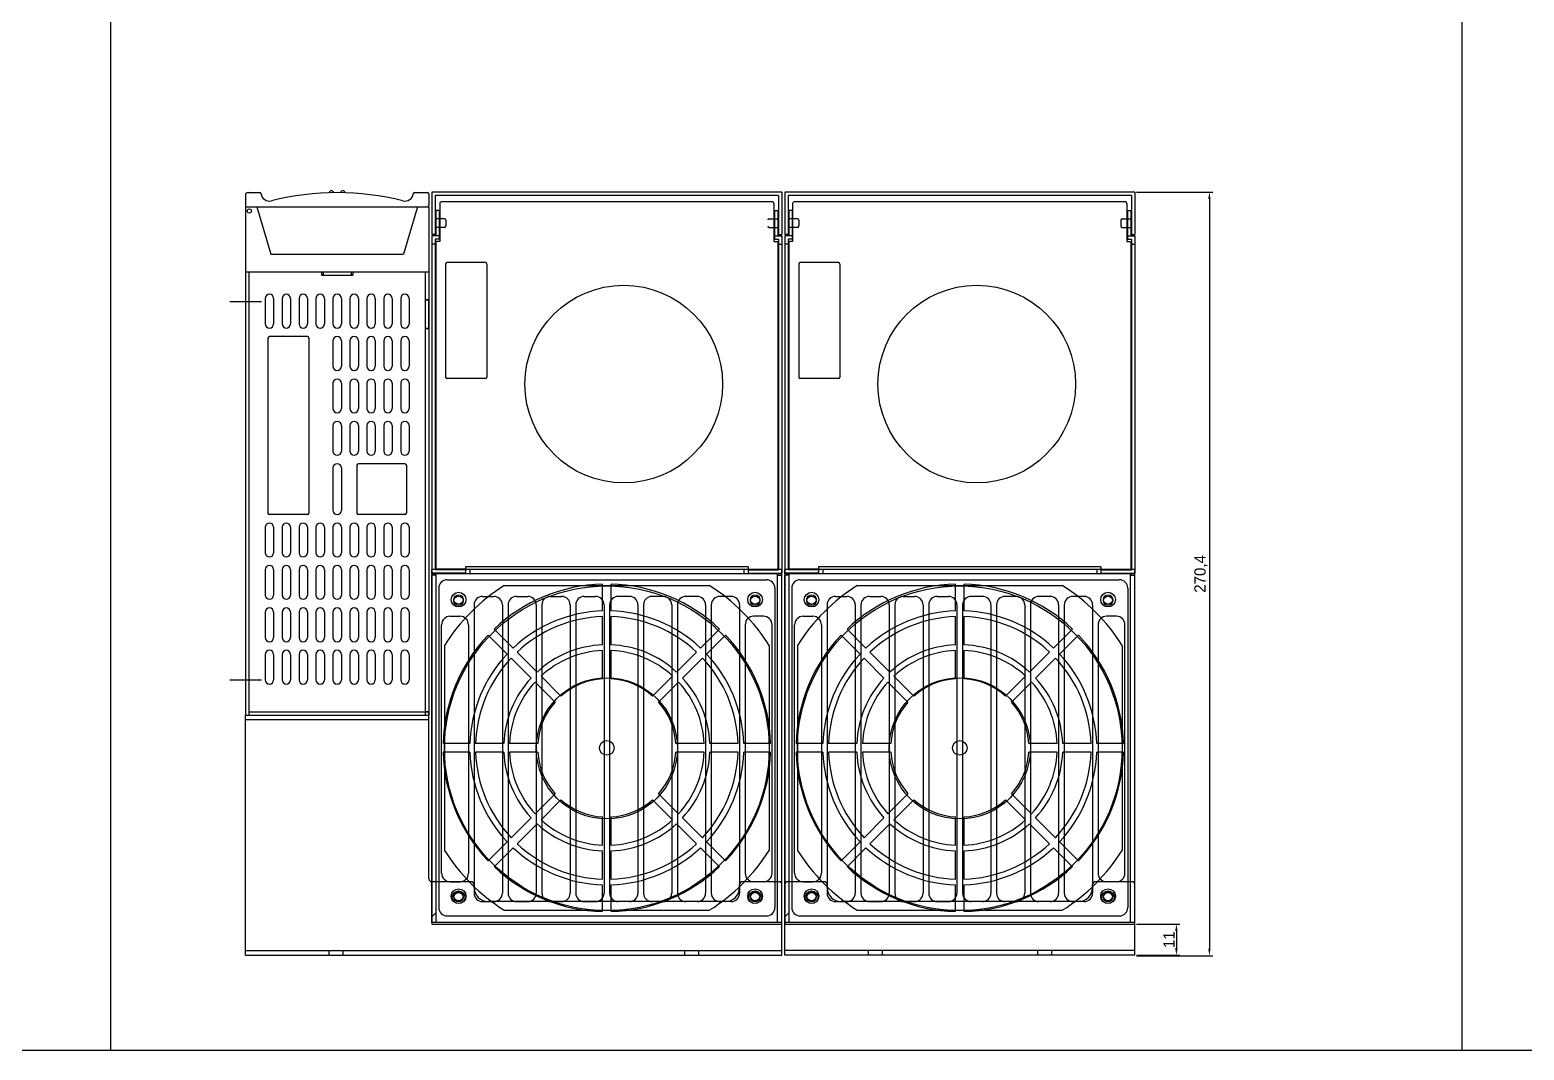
# Model space of a CAD drawing. Header units: millimetres. Extents: x 18670 to 20876, y -1616 to -172.
# Drawn here: x 19255 to 19784, y -1616 to -1254 of the extents above; entities that cross this region are included whole.
import ezdxf

# ---------------------------------------------------------------- set-up
doc = ezdxf.new("R2010")
doc.units = ezdxf.units.MM
for name, color, linetype in [('CASE', 7, 'Continuous'), ('CASE BRACKET', 7, 'Continuous'), ('CASE COVER', 7, 'Continuous'), ('FAN', 7, 'Continuous'), ('PCB BASE', 7, 'Continuous'), ('PCB COVER', 7, 'Continuous'), ('방열판', 7, 'Continuous')]:
    doc.layers.add(name, color=color, linetype=linetype)
doc.dimstyles.get("Standard").update_dxf_attribs({"dimtxt": 4, "dimasz": 2, "dimexe": 0.4, "dimexo": 0.9, "dimgap": 0.9, "dimtad": 1, "dimdsep": 46, "dimtxsty": 'Standard', "dimcen": 0.09, "dimclrd": 6, "dimclre": 6, "dimclrt": 4, "dimadec": 0, "dimazin": 2, "dimtfac": 1, "dimtofl": 0, "dimtmove": 0, "dimatfit": 3, "dimfxl": 1, "dimtolj": 1, "dimtzin": 0, "dimarcsym": 0})

# ---------------------------------------------------------------- blocks, each defined once
blk = doc.blocks.new('*D810')
at = {"color": 6, "lineweight": -2, "transparency": 16777216}
for p, q in [((19646.8, -1311.73), (19673.81, -1311.73)), ((19672.56, -1314.23), (19672.56, -1579.63)), ((19646.8, -1582.13), (19673.81, -1582.13))]:
    blk.add_line(p, q, dxfattribs=at)
at = {"color": 6, "transparency": 16777216}
for points in [[(19672.15, -1314.23), (19672.98, -1314.23), (19672.56, -1311.73)], [(19672.15, -1579.63), (19672.98, -1579.63), (19672.56, -1582.13)]]:
    blk.add_solid(points, dxfattribs=at)
at = {"layer": 'Defpoints', "color": 0, "transparency": 16777216}
for p in [(19646.17, -1311.73), (19646.17, -1582.13), (19672.56, -1582.13)]:
    blk.add_point(p, dxfattribs=at)
at = {"color": 1, "transparency": 16777216, "insert": (19669.6, -1446.93), "char_height": 4, "attachment_point": 5, "rotation": 90}
blk.add_mtext('270,4', dxfattribs=at)
blk = doc.blocks.new('*D811')
at = {"color": 6, "lineweight": -2, "transparency": 16777216}
for p, q in [((19646.8, -1570.93), (19662.13, -1570.93)), ((19660.88, -1573.43), (19660.88, -1579.43)), ((19646.8, -1581.93), (19662.13, -1581.93))]:
    blk.add_line(p, q, dxfattribs=at)
at = {"color": 6, "transparency": 16777216}
for points in [[(19660.46, -1573.43), (19661.3, -1573.43), (19660.88, -1570.93)], [(19660.46, -1579.43), (19661.3, -1579.43), (19660.88, -1581.93)]]:
    blk.add_solid(points, dxfattribs=at)
at = {"layer": 'Defpoints', "color": 0, "transparency": 16777216}
for p in [(19646.17, -1570.93), (19646.17, -1581.93), (19660.88, -1581.93)]:
    blk.add_point(p, dxfattribs=at)
at = {"color": 1, "transparency": 16777216, "insert": (19658.25, -1576.43), "char_height": 4, "attachment_point": 5, "rotation": 90}
blk.add_mtext('11', dxfattribs=at)

msp = doc.modelspace()

# ---------------------------------------------------------------- linework, layer by layer
for p, q in [((19283.406, -367.636), (19283.406, -1615.542)), ((19761.96, -367.636), (19761.96, -1615.542)), ((18669.776, -1615.542), (20876.286, -1615.542))]:
    msp.add_line(p, q)
at = {"layer": 'CASE'}
for p, q in [((19399.973, -1315.734), (19399.973, -1329.234)), ((19517.873, -1315.234), (19400.473, -1315.234)), ((19518.373, -1315.734), (19518.373, -1329.234)), ((19524.973, -1315.734), (19524.973, -1329.234)), ((19642.873, -1315.234), (19525.473, -1315.234)), ((19643.373, -1315.734), (19643.373, -1329.234)), ((19399.773, -1318.234), (19398.573, -1318.234)), ((19398.573, -1318.234), (19398.573, -1327.234)), ((19399.773, -1318.234), (19399.773, -1328.434)), ((19518.573, -1318.234), (19519.773, -1318.234)), ((19518.573, -1318.234), (19518.573, -1328.434)), ((19519.773, -1318.234), (19519.773, -1327.234)), ((19524.773, -1318.234), (19523.573, -1318.234)), ((19523.573, -1318.234), (19523.573, -1327.234)), ((19524.773, -1318.234), (19524.773, -1328.434)), ((19643.573, -1318.234), (19644.773, -1318.234)), ((19643.573, -1318.234), (19643.573, -1328.434)), ((19644.773, -1318.234), (19644.773, -1327.234)), ((19397.173, -1327.234), (19397.173, -1446.734)), ((19398.573, -1327.234), (19397.173, -1327.234)), ((19399.773, -1327.234), (19398.573, -1327.234)), ((19518.573, -1327.234), (19519.773, -1327.234)), ((19519.773, -1327.234), (19521.173, -1327.234)), ((19521.173, -1327.234), (19521.173, -1446.734)), ((19522.173, -1327.234), (19522.173, -1446.734)), ((19523.573, -1327.234), (19522.173, -1327.234)), ((19524.773, -1327.234), (19523.573, -1327.234)), ((19643.573, -1327.234), (19644.773, -1327.234)), ((19644.773, -1327.234), (19646.173, -1327.234)), ((19646.173, -1327.234), (19646.173, -1446.734)), ((19398.373, -1330.234), (19397.173, -1330.234)), ((19398.373, -1328.434), (19398.373, -1445.534)), ((19399.773, -1328.434), (19398.373, -1328.434)), ((19398.573, -1329.234), (19398.573, -1445.234)), ((19399.973, -1329.234), (19398.573, -1329.234)), ((19518.373, -1329.234), (19519.773, -1329.234)), ((19518.573, -1328.434), (19519.973, -1328.434)), ((19519.773, -1329.234), (19519.773, -1445.234)), ((19519.973, -1328.434), (19519.973, -1445.534)), ((19519.973, -1330.234), (19521.173, -1330.234)), ((19523.373, -1330.234), (19522.173, -1330.234)), ((19523.373, -1328.434), (19523.373, -1445.534)), ((19524.773, -1328.434), (19523.373, -1328.434)), ((19523.573, -1329.234), (19523.573, -1445.234)), ((19524.973, -1329.234), (19523.573, -1329.234)), ((19643.373, -1329.234), (19644.773, -1329.234)), ((19643.573, -1328.434), (19644.973, -1328.434)), ((19644.773, -1329.234), (19644.773, -1445.234)), ((19644.973, -1328.434), (19644.973, -1445.534)), ((19644.973, -1330.234), (19646.173, -1330.234)), ((19402.073, -1337.237), (19402.073, -1377.237)), ((19416.073, -1336.737), (19402.573, -1336.737)), ((19416.673, -1337.237), (19416.673, -1377.237)), ((19527.173, -1337.237), (19527.173, -1377.237)), ((19541.173, -1336.737), (19527.673, -1336.737)), ((19541.673, -1337.237), (19541.673, -1377.237)), ((19331.173, -1339.934), (19331.173, -1496.934)), ((19331.173, -1339.934), (19358.173, -1339.934)), ((19331.173, -1339.934), (19358.173, -1339.934)), ((19332.373, -1339.934), (19332.373, -1496.934)), ((19358.173, -1339.934), (19358.173, -1341.134)), ((19358.173, -1341.134), (19369.173, -1341.134)), ((19358.673, -1339.934), (19368.673, -1339.934)), ((19358.673, -1339.934), (19358.673, -1341.134)), ((19368.673, -1339.934), (19368.673, -1341.134)), ((19369.173, -1339.934), (19396.173, -1339.934)), ((19369.173, -1339.934), (19369.173, -1341.134)), ((19369.173, -1339.934), (19396.173, -1339.934)), ((19394.873, -1339.934), (19394.873, -1349.934)), ((19394.973, -1349.934), (19394.973, -1339.934)), ((19396.173, -1339.934), (19396.173, -1496.934)), ((19325.667, -1350.434), (19336.92, -1350.434)), ((19338.17, -1349.432), (19338.17, -1358.432)), ((19341.17, -1349.432), (19341.17, -1358.432)), ((19344.17, -1349.432), (19344.17, -1358.432)), ((19347.17, -1349.432), (19347.17, -1358.432)), ((19350.17, -1349.432), (19350.17, -1358.432)), ((19353.17, -1349.432), (19353.17, -1358.432)), ((19356.17, -1349.432), (19356.17, -1358.432)), ((19359.17, -1349.432), (19359.17, -1358.432)), ((19362.17, -1349.432), (19362.17, -1358.432)), ((19365.17, -1349.432), (19365.17, -1358.432)), ((19368.17, -1349.432), (19368.17, -1358.432)), ((19371.17, -1349.432), (19371.17, -1358.432)), ((19374.17, -1349.432), (19374.17, -1358.432)), ((19377.17, -1349.432), (19377.17, -1358.432)), ((19380.17, -1349.432), (19380.17, -1358.432)), ((19383.17, -1349.432), (19383.17, -1358.432)), ((19386.17, -1349.432), (19386.17, -1358.432)), ((19389.17, -1349.432), (19389.17, -1358.432)), ((19394.873, -1349.934), (19396.073, -1349.934)), ((19394.973, -1349.834), (19396.173, -1349.834)), ((19394.973, -1359.934), (19394.973, -1349.934)), ((19396.073, -1349.934), (19396.073, -1359.934)), ((19394.873, -1359.934), (19396.073, -1359.934)), ((19394.873, -1359.934), (19394.873, -1496.934)), ((19394.973, -1496.934), (19394.973, -1359.934)), ((19339.173, -1363.434), (19339.173, -1425.434)), ((19353.173, -1362.934), (19339.673, -1362.934)), ((19353.673, -1363.434), (19353.673, -1425.434)), ((19362.17, -1364.432), (19362.17, -1373.432)), ((19365.17, -1364.432), (19365.17, -1373.432)), ((19368.17, -1364.432), (19368.17, -1373.432)), ((19371.17, -1364.432), (19371.17, -1373.432)), ((19374.17, -1364.432), (19374.17, -1373.432)), ((19377.17, -1364.432), (19377.17, -1373.432)), ((19380.17, -1364.432), (19380.17, -1373.432)), ((19383.17, -1364.432), (19383.17, -1373.432)), ((19386.17, -1364.432), (19386.17, -1373.432)), ((19389.17, -1364.432), (19389.17, -1373.432)), ((19394.973, -1360.034), (19396.173, -1360.034)), ((19362.17, -1379.432), (19362.17, -1388.432)), ((19365.17, -1379.432), (19365.17, -1388.432)), ((19368.17, -1379.432), (19368.17, -1388.432)), ((19371.17, -1379.432), (19371.17, -1388.432)), ((19374.17, -1379.432), (19374.17, -1388.432)), ((19377.17, -1379.432), (19377.17, -1388.432)), ((19380.17, -1379.432), (19380.17, -1388.432)), ((19383.17, -1379.432), (19383.17, -1388.432)), ((19386.17, -1379.432), (19386.17, -1388.432)), ((19389.17, -1379.432), (19389.17, -1388.432)), ((19416.073, -1377.737), (19402.573, -1377.737)), ((19541.173, -1377.737), (19527.673, -1377.737)), ((19362.17, -1394.432), (19362.17, -1403.432)), ((19365.17, -1394.432), (19365.17, -1403.432)), ((19368.17, -1394.432), (19368.17, -1403.432)), ((19371.17, -1394.432), (19371.17, -1403.432)), ((19374.17, -1394.432), (19374.17, -1403.432)), ((19377.17, -1394.432), (19377.17, -1403.432)), ((19380.17, -1394.432), (19380.17, -1403.432)), ((19383.17, -1394.432), (19383.17, -1403.432)), ((19386.17, -1394.432), (19386.17, -1403.432)), ((19389.17, -1394.432), (19389.17, -1403.432)), ((19362.17, -1409.432), (19362.17, -1424.434)), ((19365.17, -1409.432), (19365.17, -1424.434)), ((19370.673, -1408.434), (19370.673, -1425.434)), ((19387.673, -1407.934), (19371.173, -1407.934)), ((19388.173, -1408.434), (19388.173, -1425.434)), ((19353.173, -1425.934), (19339.673, -1425.934)), ((19387.673, -1425.934), (19371.173, -1425.934)), ((19338.17, -1430.432), (19338.17, -1439.432)), ((19341.17, -1430.432), (19341.17, -1439.432)), ((19344.17, -1430.432), (19344.17, -1439.432)), ((19347.17, -1430.432), (19347.17, -1439.432)), ((19350.17, -1430.432), (19350.17, -1439.432)), ((19353.17, -1430.432), (19353.17, -1439.432)), ((19356.17, -1430.432), (19356.17, -1439.432)), ((19359.17, -1430.432), (19359.17, -1439.432)), ((19362.17, -1430.432), (19362.17, -1439.432)), ((19365.17, -1430.432), (19365.17, -1439.432)), ((19368.17, -1430.432), (19368.17, -1439.432)), ((19371.17, -1430.432), (19371.17, -1439.432)), ((19374.17, -1430.432), (19374.17, -1439.432)), ((19377.17, -1430.432), (19377.17, -1439.432)), ((19380.17, -1430.432), (19380.17, -1439.432)), ((19383.17, -1430.432), (19383.17, -1439.432)), ((19386.17, -1430.432), (19386.17, -1439.432)), ((19389.17, -1430.432), (19389.17, -1439.432)), ((19509.173, -1444.434), (19409.173, -1444.434)), ((19409.173, -1444.434), (19409.173, -1445.234)), ((19509.173, -1444.434), (19509.173, -1445.234)), ((19634.173, -1444.434), (19534.173, -1444.434)), ((19534.173, -1444.434), (19534.173, -1445.234)), ((19634.173, -1444.434), (19634.173, -1445.234)), ((19338.17, -1445.432), (19338.17, -1454.432)), ((19341.17, -1445.432), (19341.17, -1454.432)), ((19344.17, -1445.432), (19344.17, -1454.432)), ((19347.17, -1445.432), (19347.17, -1454.432)), ((19350.17, -1445.432), (19350.17, -1454.432)), ((19353.17, -1445.432), (19353.17, -1454.432)), ((19356.17, -1445.432), (19356.17, -1454.432)), ((19359.17, -1445.432), (19359.17, -1454.432)), ((19362.17, -1445.432), (19362.17, -1454.432)), ((19365.17, -1445.432), (19365.17, -1454.432)), ((19368.17, -1445.432), (19368.17, -1454.432)), ((19371.17, -1445.432), (19371.17, -1454.432)), ((19374.17, -1445.432), (19374.17, -1454.432)), ((19377.17, -1445.432), (19377.17, -1454.432)), ((19380.17, -1445.432), (19380.17, -1454.432)), ((19383.17, -1445.432), (19383.17, -1454.432)), ((19386.17, -1445.432), (19386.17, -1454.432)), ((19389.17, -1445.432), (19389.17, -1454.432)), ((19409.173, -1446.734), (19397.173, -1446.734)), ((19409.173, -1445.534), (19398.373, -1445.534)), ((19409.173, -1445.234), (19398.573, -1445.234)), ((19409.173, -1445.534), (19409.173, -1446.734)), ((19509.173, -1445.234), (19519.773, -1445.234)), ((19509.173, -1445.534), (19519.973, -1445.534)), ((19509.173, -1445.534), (19509.173, -1446.734)), ((19509.173, -1446.734), (19521.173, -1446.734)), ((19534.173, -1446.734), (19522.173, -1446.734)), ((19534.173, -1445.534), (19523.373, -1445.534)), ((19534.173, -1445.234), (19523.573, -1445.234)), ((19534.173, -1445.534), (19534.173, -1446.734)), ((19634.173, -1445.234), (19644.773, -1445.234)), ((19634.173, -1445.534), (19644.973, -1445.534)), ((19634.173, -1445.534), (19634.173, -1446.734)), ((19634.173, -1446.734), (19646.173, -1446.734)), ((19338.17, -1460.432), (19338.17, -1469.432)), ((19341.17, -1460.432), (19341.17, -1469.432)), ((19344.17, -1460.432), (19344.17, -1469.432)), ((19347.17, -1460.432), (19347.17, -1469.432)), ((19350.17, -1460.432), (19350.17, -1469.432)), ((19353.17, -1460.432), (19353.17, -1469.432)), ((19356.17, -1460.432), (19356.17, -1469.432)), ((19359.17, -1460.432), (19359.17, -1469.432)), ((19362.17, -1460.432), (19362.17, -1469.432)), ((19365.17, -1460.432), (19365.17, -1469.432)), ((19368.17, -1460.432), (19368.17, -1469.432)), ((19371.17, -1460.432), (19371.17, -1469.432)), ((19374.17, -1460.432), (19374.17, -1469.432)), ((19377.17, -1460.432), (19377.17, -1469.432)), ((19380.17, -1460.432), (19380.17, -1469.432)), ((19383.17, -1460.432), (19383.17, -1469.432)), ((19386.17, -1460.432), (19386.17, -1469.432)), ((19389.17, -1460.432), (19389.17, -1469.432)), ((19338.17, -1475.432), (19338.17, -1484.432)), ((19341.17, -1475.432), (19341.17, -1484.432)), ((19344.17, -1475.432), (19344.17, -1484.432)), ((19347.17, -1475.432), (19347.17, -1484.432)), ((19350.17, -1475.432), (19350.17, -1484.432)), ((19353.17, -1475.432), (19353.17, -1484.432)), ((19356.17, -1475.432), (19356.17, -1484.432)), ((19359.17, -1475.432), (19359.17, -1484.432)), ((19362.17, -1475.432), (19362.17, -1484.432)), ((19365.17, -1475.432), (19365.17, -1484.432)), ((19368.17, -1475.432), (19368.17, -1484.432)), ((19371.17, -1475.432), (19371.17, -1484.432)), ((19374.17, -1475.432), (19374.17, -1484.432)), ((19377.17, -1475.432), (19377.17, -1484.432)), ((19380.17, -1475.432), (19380.17, -1484.432)), ((19383.17, -1475.432), (19383.17, -1484.432)), ((19386.17, -1475.432), (19386.17, -1484.432)), ((19389.17, -1475.432), (19389.17, -1484.432)), ((19325.667, -1484.434), (19336.92, -1484.434)), ((19331.173, -1496.934), (19396.173, -1496.934)), ((19332.373, -1495.734), (19396.073, -1495.734)), ((19394.973, -1495.634), (19396.173, -1495.634)), ((19396.073, -1495.734), (19396.073, -1496.934))]:
    msp.add_line(p, q, dxfattribs=at)
at = {"layer": 'CASE', "color": 5}
for p, q in [((19397.173, -1446.934), (19397.173, -1445.334)), ((19521.173, -1445.334), (19397.173, -1445.334)), ((19521.173, -1446.934), (19397.173, -1446.934)), ((19397.173, -1570.334), (19397.173, -1447.334)), ((19398.773, -1447.334), (19397.173, -1447.334)), ((19398.773, -1570.334), (19398.773, -1446.934)), ((19410.673, -1445.334), (19410.673, -1446.934)), ((19507.673, -1445.334), (19507.673, -1446.934)), ((19519.573, -1570.334), (19519.573, -1446.934)), ((19519.573, -1447.334), (19521.173, -1447.334)), ((19521.173, -1446.934), (19521.173, -1445.334)), ((19521.173, -1570.334), (19521.173, -1447.334)), ((19522.173, -1446.934), (19522.173, -1445.334)), ((19646.173, -1445.334), (19522.173, -1445.334)), ((19646.173, -1446.934), (19522.173, -1446.934)), ((19522.173, -1570.334), (19522.173, -1447.334)), ((19523.773, -1447.334), (19522.173, -1447.334)), ((19523.773, -1570.334), (19523.773, -1446.934)), ((19535.673, -1445.334), (19535.673, -1446.934)), ((19632.673, -1445.334), (19632.673, -1446.934)), ((19644.573, -1570.334), (19644.573, -1446.934)), ((19644.573, -1447.334), (19646.173, -1447.334)), ((19646.173, -1446.934), (19646.173, -1445.334)), ((19646.173, -1570.334), (19646.173, -1447.334)), ((19457.673, -1460.058), (19457.673, -1450.554)), ((19460.673, -1460.058), (19460.673, -1450.554)), ((19582.673, -1460.058), (19582.673, -1450.554)), ((19585.673, -1460.058), (19585.673, -1450.554)), ((19457.673, -1472.065), (19457.673, -1462.059)), ((19460.673, -1472.065), (19460.673, -1462.059)), ((19582.673, -1472.065), (19582.673, -1462.059)), ((19585.673, -1472.065), (19585.673, -1462.059)), ((19423.834, -1475.317), (19417.114, -1468.597)), ((19425.955, -1473.196), (19419.235, -1466.475)), ((19499.111, -1466.475), (19492.391, -1473.196)), ((19501.232, -1468.597), (19494.512, -1475.317)), ((19548.834, -1475.317), (19542.114, -1468.597)), ((19550.955, -1473.196), (19544.235, -1466.475)), ((19624.111, -1466.475), (19617.391, -1473.196)), ((19626.232, -1468.597), (19619.512, -1475.317)), ((19434.446, -1481.686), (19427.37, -1474.61)), ((19457.673, -1484.08), (19457.673, -1474.067)), ((19460.673, -1484.08), (19460.673, -1474.067)), ((19490.976, -1474.61), (19483.9, -1481.686)), ((19559.446, -1481.686), (19552.37, -1474.61)), ((19582.673, -1484.08), (19582.673, -1474.067)), ((19585.673, -1484.08), (19585.673, -1474.067)), ((19615.976, -1474.61), (19608.9, -1481.686)), ((19432.325, -1483.808), (19425.249, -1476.732)), ((19493.097, -1476.732), (19486.021, -1483.808)), ((19557.325, -1483.808), (19550.249, -1476.732)), ((19618.097, -1476.732), (19611.021, -1483.808)), ((19440.821, -1492.304), (19433.74, -1485.223)), ((19442.942, -1490.182), (19435.862, -1483.102)), ((19482.484, -1483.102), (19475.404, -1490.182)), ((19484.606, -1485.223), (19477.525, -1492.304)), ((19565.821, -1492.304), (19558.74, -1485.223)), ((19567.942, -1490.182), (19560.862, -1483.102)), ((19607.484, -1483.102), (19600.404, -1490.182)), ((19609.606, -1485.223), (19602.525, -1492.304)), ((19410.696, -1507.034), (19401.192, -1507.034)), ((19422.704, -1507.034), (19412.697, -1507.034)), ((19434.719, -1507.034), (19424.706, -1507.034)), ((19493.64, -1507.034), (19483.627, -1507.034)), ((19505.649, -1507.034), (19495.642, -1507.034)), ((19517.154, -1507.034), (19507.65, -1507.034)), ((19535.696, -1507.034), (19526.192, -1507.034)), ((19547.704, -1507.034), (19537.697, -1507.034)), ((19559.719, -1507.034), (19549.706, -1507.034)), ((19618.64, -1507.034), (19608.627, -1507.034)), ((19630.649, -1507.034), (19620.642, -1507.034)), ((19642.154, -1507.034), (19632.65, -1507.034)), ((19410.696, -1510.034), (19401.192, -1510.034)), ((19422.704, -1510.034), (19412.697, -1510.034)), ((19434.719, -1510.034), (19424.706, -1510.034)), ((19493.64, -1510.034), (19483.627, -1510.034)), ((19505.649, -1510.034), (19495.642, -1510.034)), ((19517.154, -1510.034), (19507.65, -1510.034)), ((19535.696, -1510.034), (19526.192, -1510.034)), ((19547.704, -1510.034), (19537.697, -1510.034)), ((19559.719, -1510.034), (19549.706, -1510.034)), ((19618.64, -1510.034), (19608.627, -1510.034)), ((19630.649, -1510.034), (19620.642, -1510.034)), ((19642.154, -1510.034), (19632.65, -1510.034)), ((19440.821, -1524.765), (19433.74, -1531.846)), ((19442.942, -1526.887), (19435.862, -1533.967)), ((19475.404, -1526.887), (19482.484, -1533.967)), ((19484.606, -1531.846), (19477.525, -1524.765)), ((19565.821, -1524.765), (19558.74, -1531.846)), ((19567.942, -1526.887), (19560.862, -1533.967)), ((19600.404, -1526.887), (19607.484, -1533.967)), ((19609.606, -1531.846), (19602.525, -1524.765)), ((19432.325, -1533.261), (19425.249, -1540.337)), ((19457.673, -1543.002), (19457.673, -1532.989)), ((19460.673, -1543.002), (19460.673, -1532.989)), ((19493.097, -1540.337), (19486.021, -1533.261)), ((19557.325, -1533.261), (19550.249, -1540.337)), ((19582.673, -1543.002), (19582.673, -1532.989)), ((19585.673, -1543.002), (19585.673, -1532.989)), ((19618.097, -1540.337), (19611.021, -1533.261)), ((19434.446, -1535.383), (19427.37, -1542.459)), ((19483.9, -1535.383), (19490.976, -1542.459)), ((19559.446, -1535.383), (19552.37, -1542.459)), ((19608.9, -1535.383), (19615.976, -1542.459)), ((19423.834, -1541.752), (19417.114, -1548.472)), ((19425.955, -1543.873), (19419.235, -1550.594)), ((19457.673, -1555.01), (19457.673, -1545.004)), ((19460.673, -1555.01), (19460.673, -1545.004)), ((19492.391, -1543.873), (19499.111, -1550.594)), ((19501.232, -1548.472), (19494.512, -1541.752)), ((19548.834, -1541.752), (19542.114, -1548.472)), ((19550.955, -1543.873), (19544.235, -1550.594)), ((19582.673, -1555.01), (19582.673, -1545.004)), ((19585.673, -1555.01), (19585.673, -1545.004)), ((19617.391, -1543.873), (19624.111, -1550.594)), ((19626.232, -1548.472), (19619.512, -1541.752)), ((19457.673, -1566.515), (19457.673, -1557.011)), ((19460.673, -1566.515), (19460.673, -1557.011)), ((19582.673, -1566.515), (19582.673, -1557.011)), ((19585.673, -1566.515), (19585.673, -1557.011)), ((19398.773, -1566.813), (19397.173, -1568.413)), ((19521.173, -1570.334), (19397.173, -1570.334)), ((19523.773, -1566.813), (19522.173, -1568.413)), ((19646.173, -1570.334), (19522.173, -1570.334))]:
    msp.add_line(p, q, dxfattribs=at)
at = {"layer": 'CASE'}
for centre in [(19465.173, -1379.734), (19590.173, -1379.734)]:
    msp.add_circle(centre, 35, dxfattribs=at)
at = {"layer": 'CASE', "color": 5}
for centre in [(19406.673, -1456.034), (19511.673, -1456.034), (19531.673, -1456.034), (19636.673, -1456.034), (19459.173, -1508.534), (19584.173, -1508.534), (19406.673, -1561.034), (19511.673, -1561.034), (19531.673, -1561.034), (19636.673, -1561.034)]:
    msp.add_circle(centre, 2.6, dxfattribs=at)
at = {"layer": 'CASE'}
for centre, radius, start, end in [((19400.473, -1315.734), 0.5, 89.99994, 180), ((19517.873, -1315.734), 0.5, 0, 89.99994), ((19525.473, -1315.734), 0.5, 89.99994, 180), ((19642.873, -1315.734), 0.5, 0, 89.99994), ((19402.573, -1337.237), 0.5, 90, 180), ((19416.173, -1337.237), 0.5, 0, 90), ((19527.673, -1337.237), 0.5, 90, 180), ((19541.173, -1337.237), 0.5, 0, 90), ((19339.67, -1349.432), 1.5, 0, 180), ((19345.67, -1349.432), 1.5, 0, 180), ((19351.67, -1349.432), 1.5, 0, 180), ((19357.67, -1349.432), 1.5, 0, 180), ((19363.67, -1349.432), 1.5, 0, 180), ((19369.67, -1349.432), 1.5, 0, 180), ((19375.67, -1349.432), 1.5, 0, 180), ((19381.67, -1349.432), 1.5, 0, 180), ((19387.67, -1349.432), 1.5, 0, 180), ((19339.67, -1358.432), 1.5, 180, 0), ((19345.67, -1358.432), 1.5, 180, 0), ((19351.67, -1358.432), 1.5, 180, 0), ((19357.67, -1358.432), 1.5, 180, 0), ((19363.67, -1358.432), 1.5, 180, 0), ((19369.67, -1358.432), 1.5, 180, 0), ((19375.67, -1358.432), 1.5, 180, 0), ((19381.67, -1358.432), 1.5, 180, 0), ((19387.67, -1358.432), 1.5, 180, 0), ((19339.673, -1363.434), 0.5, 90, 180), ((19353.173, -1363.434), 0.5, 0, 90), ((19363.67, -1364.432), 1.5, 0, 180), ((19369.67, -1364.432), 1.5, 0, 180), ((19375.67, -1364.432), 1.5, 0, 180), ((19381.67, -1364.432), 1.5, 0, 180), ((19387.67, -1364.432), 1.5, 0, 180), ((19363.67, -1373.432), 1.5, 180, 0), ((19369.67, -1373.432), 1.5, 180, 0), ((19375.67, -1373.432), 1.5, 180, 0), ((19381.67, -1373.432), 1.5, 180, 0), ((19387.67, -1373.432), 1.5, 180, 0), ((19363.67, -1379.432), 1.5, 0, 180), ((19369.67, -1379.432), 1.5, 0, 180), ((19375.67, -1379.432), 1.5, 0, 180), ((19381.67, -1379.432), 1.5, 0, 180), ((19387.67, -1379.432), 1.5, 0, 180), ((19402.573, -1377.237), 0.5, 180, 270), ((19416.173, -1377.237), 0.5, 270, 0), ((19527.673, -1377.237), 0.5, 180, 270), ((19541.173, -1377.237), 0.5, 270, 0), ((19363.67, -1388.432), 1.5, 180, 0), ((19369.67, -1388.432), 1.5, 180, 0), ((19375.67, -1388.432), 1.5, 180, 0), ((19381.67, -1388.432), 1.5, 180, 0), ((19387.67, -1388.432), 1.5, 180, 0), ((19363.67, -1394.432), 1.5, 0, 180), ((19369.67, -1394.432), 1.5, 0, 180), ((19375.67, -1394.432), 1.5, 0, 180), ((19381.67, -1394.432), 1.5, 0, 180), ((19387.67, -1394.432), 1.5, 0, 180), ((19363.67, -1403.432), 1.5, 180, 0), ((19369.67, -1403.432), 1.5, 180, 0), ((19375.67, -1403.432), 1.5, 180, 0), ((19381.67, -1403.432), 1.5, 180, 0), ((19387.67, -1403.432), 1.5, 180, 0), ((19363.67, -1409.432), 1.5, 0, 180), ((19371.173, -1408.434), 0.5, 90, 180), ((19387.673, -1408.434), 0.5, 0, 90), ((19339.673, -1425.434), 0.5, 180, 270), ((19353.173, -1425.434), 0.5, 270, 0), ((19363.67, -1424.434), 1.5, 180, 0), ((19371.173, -1425.434), 0.5, 180, 270), ((19387.673, -1425.434), 0.5, 270, 0), ((19339.67, -1430.432), 1.5, 0, 180), ((19345.67, -1430.432), 1.5, 0, 180), ((19351.67, -1430.432), 1.5, 0, 180), ((19357.67, -1430.432), 1.5, 0, 180), ((19363.67, -1430.432), 1.5, 0, 180), ((19369.67, -1430.432), 1.5, 0, 180), ((19375.67, -1430.432), 1.5, 0, 180), ((19381.67, -1430.432), 1.5, 0, 180), ((19387.67, -1430.432), 1.5, 0, 180), ((19339.67, -1439.432), 1.5, 180, 0), ((19339.67, -1445.432), 1.5, 0, 180), ((19345.67, -1439.432), 1.5, 180, 0), ((19345.67, -1445.432), 1.5, 0, 180), ((19351.67, -1439.432), 1.5, 180, 0), ((19351.67, -1445.432), 1.5, 0, 180), ((19357.67, -1439.432), 1.5, 180, 0), ((19357.67, -1445.432), 1.5, 0, 180), ((19363.67, -1439.432), 1.5, 180, 0), ((19363.67, -1445.432), 1.5, 0, 180), ((19369.67, -1439.432), 1.5, 180, 0), ((19369.67, -1445.432), 1.5, 0, 180), ((19375.67, -1439.432), 1.5, 180, 0), ((19375.67, -1445.432), 1.5, 0, 180), ((19381.67, -1439.432), 1.5, 180, 0), ((19381.67, -1445.432), 1.5, 0, 180), ((19387.67, -1439.432), 1.5, 180, 0), ((19387.67, -1445.432), 1.5, 0, 180), ((19339.67, -1454.432), 1.5, 180, 0), ((19345.67, -1454.432), 1.5, 180, 0), ((19351.67, -1454.432), 1.5, 180, 0), ((19357.67, -1454.432), 1.5, 180, 0), ((19363.67, -1454.432), 1.5, 180, 0), ((19369.67, -1454.432), 1.5, 180, 0), ((19375.67, -1454.432), 1.5, 180, 0), ((19381.67, -1454.432), 1.5, 180, 0), ((19387.67, -1454.432), 1.5, 180, 0), ((19339.67, -1460.432), 1.5, 0, 180), ((19345.67, -1460.432), 1.5, 0, 180), ((19351.67, -1460.432), 1.5, 0, 180), ((19357.67, -1460.432), 1.5, 0, 180), ((19363.67, -1460.432), 1.5, 0, 180), ((19369.67, -1460.432), 1.5, 0, 180), ((19375.67, -1460.432), 1.5, 0, 180), ((19381.67, -1460.432), 1.5, 0, 180), ((19387.67, -1460.432), 1.5, 0, 180), ((19339.67, -1469.432), 1.5, 180, 0), ((19345.67, -1469.432), 1.5, 180, 0), ((19351.67, -1469.432), 1.5, 180, 0), ((19357.67, -1469.432), 1.5, 180, 0), ((19363.67, -1469.432), 1.5, 180, 0), ((19369.67, -1469.432), 1.5, 180, 0), ((19375.67, -1469.432), 1.5, 180, 0), ((19381.67, -1469.432), 1.5, 180, 0), ((19387.67, -1469.432), 1.5, 180, 0), ((19339.67, -1475.432), 1.5, 0, 180), ((19345.67, -1475.432), 1.5, 0, 180), ((19351.67, -1475.432), 1.5, 0, 180), ((19357.67, -1475.432), 1.5, 0, 180), ((19363.67, -1475.432), 1.5, 0, 180), ((19369.67, -1475.432), 1.5, 0, 180), ((19375.67, -1475.432), 1.5, 0, 180), ((19381.67, -1475.432), 1.5, 0, 180), ((19387.67, -1475.432), 1.5, 0, 180), ((19339.67, -1484.432), 1.5, 180, 0), ((19345.67, -1484.432), 1.5, 180, 0), ((19351.67, -1484.432), 1.5, 180, 0), ((19357.67, -1484.432), 1.5, 180, 0), ((19363.67, -1484.432), 1.5, 180, 0), ((19369.67, -1484.432), 1.5, 180, 0), ((19375.67, -1484.432), 1.5, 180, 0), ((19381.67, -1484.432), 1.5, 180, 0), ((19387.67, -1484.432), 1.5, 180, 0)]:
    msp.add_arc(centre, radius, start, end, dxfattribs=at)
at = {"layer": 'CASE', "color": 5}
for centre, radius, start, end in [((19459.173, -1508.534), 58, 91.48195, 133.51805), ((19459.173, -1508.534), 58, 46.48195, 88.51805), ((19584.173, -1508.534), 58, 91.48195, 133.51805), ((19584.173, -1508.534), 58, 46.48195, 88.51805), ((19459.173, -1508.534), 48.5, 91.77232, 133.22768), ((19459.173, -1508.534), 48.5, 46.77232, 88.22768), ((19584.173, -1508.534), 48.5, 91.77232, 133.22768), ((19584.173, -1508.534), 48.5, 46.77232, 88.22768), ((19459.173, -1508.534), 46.5, 91.84857, 133.15143), ((19459.173, -1508.534), 46.5, 46.84857, 88.15143), ((19584.173, -1508.534), 46.5, 91.84857, 133.15143), ((19584.173, -1508.534), 46.5, 46.84857, 88.15143), ((19459.173, -1508.534), 58, 136.48195, 178.51805), ((19459.173, -1508.534), 58, 1.48195, 43.51805), ((19584.173, -1508.534), 58, 136.48195, 178.51805), ((19584.173, -1508.534), 58, 1.48195, 43.51805), ((19459.173, -1508.534), 48.5, 136.77232, 178.22768), ((19459.173, -1508.534), 36.5, 92.35528, 132.64472), ((19459.173, -1508.534), 34.5, 92.49191, 132.50809), ((19459.173, -1508.534), 36.5, 47.35528, 87.64472), ((19459.173, -1508.534), 34.5, 47.49191, 87.50809), ((19459.173, -1508.534), 48.5, 1.77232, 43.22768), ((19584.173, -1508.534), 48.5, 136.77232, 178.22768), ((19584.173, -1508.534), 36.5, 92.35528, 132.64472), ((19584.173, -1508.534), 34.5, 92.49191, 132.50809), ((19584.173, -1508.534), 36.5, 47.35528, 87.64472), ((19584.173, -1508.534), 34.5, 47.49191, 87.50809), ((19584.173, -1508.534), 48.5, 1.77232, 43.22768), ((19459.173, -1508.534), 46.5, 136.84857, 178.15143), ((19459.173, -1508.534), 46.5, 1.84857, 43.15143), ((19584.173, -1508.534), 46.5, 136.84857, 178.15143), ((19584.173, -1508.534), 46.5, 1.84857, 43.15143), ((19459.173, -1508.534), 36.5, 137.35528, 177.64472), ((19459.173, -1508.534), 34.5, 137.49191, 177.50809), ((19459.173, -1508.534), 24.5, 93.5101, 131.4899), ((19459.173, -1508.534), 24.5, 48.5101, 86.4899), ((19459.173, -1508.534), 34.5, 2.49191, 42.50809), ((19459.173, -1508.534), 36.5, 2.35528, 42.64472), ((19584.173, -1508.534), 36.5, 137.35528, 177.64472), ((19584.173, -1508.534), 34.5, 137.49191, 177.50809), ((19584.173, -1508.534), 24.5, 93.5101, 131.4899), ((19584.173, -1508.534), 24.5, 48.5101, 86.4899), ((19584.173, -1508.534), 34.5, 2.49191, 42.50809), ((19584.173, -1508.534), 36.5, 2.35528, 42.64472), ((19459.173, -1508.534), 24.5, 138.5101, 176.4899), ((19459.173, -1508.534), 24.5, 3.5101, 41.4899), ((19584.173, -1508.534), 24.5, 138.5101, 176.4899), ((19584.173, -1508.534), 24.5, 3.5101, 41.4899), ((19459.173, -1508.534), 58, 181.48195, 223.51805), ((19459.173, -1508.534), 48.5, 181.77232, 223.22768), ((19459.173, -1508.534), 46.5, 181.84857, 223.15143), ((19459.173, -1508.534), 36.5, 182.35528, 222.64472), ((19459.173, -1508.534), 34.5, 182.49191, 222.50809), ((19459.173, -1508.534), 24.5, 183.5101, 221.4899), ((19459.173, -1508.534), 24.5, 318.5101, 356.4899), ((19459.173, -1508.534), 34.5, 317.49191, 357.50809), ((19459.173, -1508.534), 36.5, 317.35528, 357.64472), ((19459.173, -1508.534), 46.5, 316.84857, 358.15143), ((19459.173, -1508.534), 48.5, 316.77232, 358.22768), ((19459.173, -1508.534), 58, 316.48195, 358.51805), ((19584.173, -1508.534), 58, 181.48195, 223.51805), ((19584.173, -1508.534), 48.5, 181.77232, 223.22768), ((19584.173, -1508.534), 46.5, 181.84857, 223.15143), ((19584.173, -1508.534), 36.5, 182.35528, 222.64472), ((19584.173, -1508.534), 34.5, 182.49191, 222.50809), ((19584.173, -1508.534), 24.5, 183.5101, 221.4899), ((19584.173, -1508.534), 24.5, 318.5101, 356.4899), ((19584.173, -1508.534), 34.5, 317.49191, 357.50809), ((19584.173, -1508.534), 36.5, 317.35528, 357.64472), ((19584.173, -1508.534), 46.5, 316.84857, 358.15143), ((19584.173, -1508.534), 48.5, 316.77232, 358.22768), ((19584.173, -1508.534), 58, 316.48195, 358.51805), ((19459.173, -1508.534), 24.5, 228.5101, 266.4899), ((19459.173, -1508.534), 24.5, 273.5101, 311.4899), ((19584.173, -1508.534), 24.5, 228.5101, 266.4899), ((19584.173, -1508.534), 24.5, 273.5101, 311.4899), ((19459.173, -1508.534), 34.5, 227.49191, 267.50809), ((19459.173, -1508.534), 34.5, 272.49191, 312.50809), ((19584.173, -1508.534), 34.5, 227.49191, 267.50809), ((19584.173, -1508.534), 34.5, 272.49191, 312.50809), ((19459.173, -1508.534), 36.5, 227.35528, 267.64472), ((19459.173, -1508.534), 36.5, 272.35528, 312.64472), ((19584.173, -1508.534), 36.5, 227.35528, 267.64472), ((19584.173, -1508.534), 36.5, 272.35528, 312.64472), ((19459.173, -1508.534), 48.5, 226.77232, 268.22768), ((19459.173, -1508.534), 46.5, 226.84857, 268.15143), ((19459.173, -1508.534), 46.5, 271.84857, 313.15143), ((19459.173, -1508.534), 48.5, 271.77232, 313.22768), ((19584.173, -1508.534), 48.5, 226.77232, 268.22768), ((19584.173, -1508.534), 46.5, 226.84857, 268.15143), ((19584.173, -1508.534), 46.5, 271.84857, 313.15143), ((19584.173, -1508.534), 48.5, 271.77232, 313.22768), ((19459.173, -1508.534), 58, 226.48195, 268.51805), ((19459.173, -1508.534), 58, 271.48195, 313.51805), ((19584.173, -1508.534), 58, 226.48195, 268.51805), ((19584.173, -1508.534), 58, 271.48195, 313.51805)]:
    msp.add_arc(centre, radius, start, end, dxfattribs=at)
at = {"layer": 'CASE BRACKET', "color": 2}
for p, q in [((19331.173, -1496.934), (19396.173, -1496.934)), ((19331.173, -1581.934), (19331.173, -1496.934)), ((19396.173, -1554.933), (19396.173, -1496.934)), ((19331.173, -1498.534), (19396.173, -1498.534)), ((19411.173, -1555.933), (19397.173, -1555.933)), ((19412.173, -1557.933), (19412.173, -1556.933)), ((19506.173, -1557.933), (19506.173, -1556.933)), ((19520.173, -1555.933), (19507.173, -1555.933)), ((19521.173, -1581.934), (19521.173, -1556.933)), ((19522.173, -1581.934), (19522.173, -1556.933)), ((19536.173, -1555.933), (19523.173, -1555.933)), ((19537.173, -1557.933), (19537.173, -1556.933)), ((19631.173, -1557.933), (19631.173, -1556.933)), ((19645.173, -1555.933), (19632.173, -1555.933)), ((19646.173, -1581.934), (19646.173, -1556.933)), ((19501.173, -1562.933), (19417.173, -1562.933)), ((19626.173, -1562.933), (19542.173, -1562.933)), ((19331.173, -1580.334), (19521.173, -1580.334)), ((19331.173, -1581.934), (19521.173, -1581.934)), ((19360.673, -1580.334), (19360.673, -1581.934)), ((19365.673, -1580.334), (19365.673, -1581.934)), ((19486.673, -1580.334), (19486.673, -1581.934)), ((19491.673, -1580.334), (19491.673, -1581.934)), ((19646.173, -1580.334), (19522.173, -1580.334)), ((19646.173, -1581.934), (19522.173, -1581.934)), ((19551.673, -1580.334), (19551.673, -1581.934)), ((19556.673, -1580.334), (19556.673, -1581.934)), ((19611.673, -1580.334), (19611.673, -1581.934)), ((19616.673, -1580.334), (19616.673, -1581.934))]:
    msp.add_line(p, q, dxfattribs=at)
for centre in [(19406.673, -1561.434), (19511.673, -1561.434), (19531.673, -1561.434), (19636.673, -1561.434)]:
    msp.add_circle(centre, 2.25, dxfattribs=at)
for centre, radius, start, end in [((19397.173, -1554.933), 1, 180, 270), ((19411.173, -1556.933), 1, 0, 90), ((19417.173, -1557.933), 5, 180, 270), ((19501.173, -1557.933), 5, 270, 0), ((19507.173, -1556.933), 1, 90, 180), ((19520.173, -1556.933), 1, 0, 90), ((19523.173, -1556.933), 1, 90, 180), ((19536.173, -1556.933), 1, 0, 90), ((19542.173, -1557.933), 5, 180, 270), ((19626.173, -1557.933), 5, 270, 0), ((19632.173, -1556.933), 1, 90, 180), ((19645.173, -1556.933), 1, 0, 90)]:
    msp.add_arc(centre, radius, start, end, dxfattribs=at)
at = {"layer": 'CASE COVER'}
for p, q in [((19521.173, -1311.734), (19397.173, -1311.734)), ((19397.173, -1311.734), (19397.173, -1326.734)), ((19521.173, -1311.734), (19521.173, -1326.734)), ((19646.173, -1311.734), (19522.173, -1311.734)), ((19522.173, -1311.734), (19522.173, -1326.734)), ((19646.173, -1311.734), (19646.173, -1326.734)), ((19519.973, -1312.934), (19398.373, -1312.934)), ((19398.373, -1312.934), (19398.373, -1326.734)), ((19519.973, -1312.934), (19519.973, -1326.734)), ((19644.973, -1312.934), (19523.373, -1312.934)), ((19523.373, -1312.934), (19523.373, -1326.734)), ((19644.973, -1312.934), (19644.973, -1326.734)), ((19401.673, -1321.234), (19398.373, -1321.234)), ((19402.173, -1321.734), (19402.173, -1323.734)), ((19516.673, -1321.234), (19519.973, -1321.234)), ((19526.673, -1321.234), (19523.373, -1321.234)), ((19527.173, -1321.734), (19527.173, -1323.734)), ((19641.173, -1321.734), (19641.173, -1323.734)), ((19641.673, -1321.234), (19644.973, -1321.234)), ((19398.373, -1326.734), (19397.173, -1326.734)), ((19401.673, -1324.234), (19398.373, -1324.234)), ((19516.673, -1324.234), (19519.973, -1324.234)), ((19519.973, -1326.734), (19521.173, -1326.734)), ((19523.373, -1326.734), (19522.173, -1326.734)), ((19526.673, -1324.234), (19523.373, -1324.234)), ((19641.673, -1324.234), (19644.973, -1324.234)), ((19644.973, -1326.734), (19646.173, -1326.734))]:
    msp.add_line(p, q, dxfattribs=at)
for centre, start, end in [((19401.673, -1321.734), 0, 90), ((19516.673, -1321.734), 90, 180), ((19526.673, -1321.734), 0, 90), ((19641.673, -1321.734), 90, 180), ((19401.673, -1323.734), 270, 360), ((19516.673, -1323.734), 180, 270), ((19526.673, -1323.734), 270, 360), ((19641.673, -1323.734), 180, 270)]:
    msp.add_arc(centre, 0.5, start, end, dxfattribs=at)
at = {"layer": 'FAN', "color": 5}
for p, q in [((19402.673, -1449.034), (19515.673, -1449.034)), ((19527.673, -1449.034), (19640.673, -1449.034)), ((19399.673, -1452.034), (19399.673, -1565.034)), ((19422.872, -1451.034), (19495.474, -1451.034)), ((19518.673, -1452.034), (19518.673, -1565.034)), ((19524.673, -1452.034), (19524.673, -1565.034)), ((19547.872, -1451.034), (19620.474, -1451.034)), ((19643.673, -1452.034), (19643.673, -1565.034)), ((19401.673, -1472.233), (19401.673, -1544.834)), ((19516.673, -1472.233), (19516.673, -1544.834)), ((19526.673, -1472.233), (19526.673, -1544.834)), ((19641.673, -1472.233), (19641.673, -1544.834)), ((19422.872, -1566.034), (19495.474, -1566.034)), ((19547.872, -1566.034), (19620.474, -1566.034)), ((19402.673, -1568.034), (19515.673, -1568.034)), ((19527.673, -1568.034), (19640.673, -1568.034))]:
    msp.add_line(p, q, dxfattribs=at)
at = {"layer": 'FAN', "color": 5, "ltscale": 10}
for centre, radius in [((19459.173, -1508.684), 57.5), ((19584.173, -1508.684), 57.5), ((19459.173, -1508.684), 25), ((19584.173, -1508.684), 25)]:
    msp.add_circle(centre, radius, dxfattribs=at)
at = {"layer": 'FAN', "color": 5}
for centre in [(19406.673, -1456.034), (19511.673, -1456.034), (19531.673, -1456.034), (19636.673, -1456.034), (19406.673, -1561.034), (19511.673, -1561.034), (19531.673, -1561.034), (19636.673, -1561.034)]:
    msp.add_circle(centre, 1.65, dxfattribs=at)
for centre, radius, start, end in [((19402.673, -1452.034), 3, 90, 180), ((19515.673, -1452.034), 3, 0, 90), ((19527.673, -1452.034), 3, 90, 180), ((19640.673, -1452.034), 3, 0, 90), ((19459.173, -1508.534), 68, 122.26498, 147.73502), ((19459.173, -1508.534), 68, 32.26498, 57.73502), ((19584.173, -1508.534), 68, 122.26498, 147.73502), ((19584.173, -1508.534), 68, 32.26498, 57.73502), ((19459.173, -1508.534), 68, 212.26498, 237.73502), ((19459.173, -1508.534), 68, 302.26498, 327.73502), ((19584.173, -1508.534), 68, 212.26498, 237.73502), ((19584.173, -1508.534), 68, 302.26498, 327.73502), ((19402.673, -1565.034), 3, 180, 270), ((19515.673, -1565.034), 3, 270, 0), ((19527.673, -1565.034), 3, 180, 270), ((19640.673, -1565.034), 3, 270, 0)]:
    msp.add_arc(centre, radius, start, end, dxfattribs=at)
at = {"layer": 'PCB BASE'}
for p, q in [((19331.173, -1316.934), (19331.173, -1339.934)), ((19331.173, -1316.934), (19396.173, -1316.934)), ((19335.173, -1316.934), (19340.213, -1333.734)), ((19392.173, -1316.934), (19387.133, -1333.734)), ((19396.173, -1316.934), (19396.173, -1339.934)), ((19340.213, -1333.734), (19387.133, -1333.734)), ((19331.173, -1339.934), (19396.173, -1339.934))]:
    msp.add_line(p, q, dxfattribs=at)
msp.add_circle((19332.573, -1318.434), 0.75, dxfattribs=at)
at = {"layer": 'PCB COVER'}
for p, q in [((19332.173, -1311.934), (19336.209, -1311.934)), ((19391.137, -1311.934), (19395.673, -1311.934)), ((19331.173, -1312.934), (19331.173, -1318.675)), ((19333.973, -1316.934), (19395.673, -1316.934)), ((19396.173, -1312.434), (19396.173, -1316.434))]:
    msp.add_line(p, q, dxfattribs=at)
msp.add_circle((19332.573, -1318.434), 0.75, dxfattribs=at)
for centre, radius, start, end in [((19332.173, -1312.934), 1, 90, 180), ((19336.209, -1312.434), 0.5, 8.21321, 90), ((19363.673, -1406.949), 95, 75.8242, 104.1758), ((19361.674, -1312.017), 0.75, 4.51946, 177.89266), ((19365.672, -1312.017), 0.75, 2.10734, 175.48054), ((19391.137, -1312.434), 0.5, 90, 171.78679), ((19395.673, -1312.434), 0.5, 0, 90), ((19339.673, -1311.934), 3, 188.21321, 284.1758), ((19387.673, -1311.934), 3, 255.8242, 351.78679), ((19395.673, -1316.434), 0.5, 270, 0)]:
    msp.add_arc(centre, radius, start, end, dxfattribs=at)
at = {"layer": '방열판', "ltscale": 10}
for p, q in [((19397.173, -1446.934), (19397.173, -1570.934)), ((19521.173, -1446.934), (19397.173, -1446.934)), ((19521.173, -1570.934), (19521.173, -1446.934)), ((19522.173, -1446.934), (19522.173, -1570.934)), ((19646.173, -1446.934), (19522.173, -1446.934)), ((19646.173, -1570.934), (19646.173, -1446.934)), ((19415.173, -1454.934), (19419.173, -1454.934)), ((19427.173, -1454.934), (19431.173, -1454.934)), ((19439.173, -1454.934), (19443.173, -1454.934)), ((19451.173, -1454.934), (19455.173, -1454.934)), ((19467.173, -1454.934), (19463.173, -1454.934)), ((19479.173, -1454.934), (19475.173, -1454.934)), ((19491.173, -1454.934), (19487.173, -1454.934)), ((19503.173, -1454.934), (19499.173, -1454.934)), ((19540.173, -1454.934), (19544.173, -1454.934)), ((19552.173, -1454.934), (19556.173, -1454.934)), ((19564.173, -1454.934), (19568.173, -1454.934)), ((19576.173, -1454.934), (19580.173, -1454.934)), ((19592.173, -1454.934), (19588.173, -1454.934)), ((19604.173, -1454.934), (19600.173, -1454.934)), ((19616.173, -1454.934), (19612.173, -1454.934)), ((19628.173, -1454.934), (19624.173, -1454.934)), ((19412.173, -1457.934), (19412.173, -1559.934)), ((19422.173, -1457.934), (19422.173, -1559.934)), ((19424.173, -1457.934), (19424.173, -1559.934)), ((19434.173, -1457.934), (19434.173, -1559.934)), ((19436.173, -1457.934), (19436.173, -1559.934)), ((19446.173, -1457.934), (19446.173, -1559.934)), ((19448.173, -1457.934), (19448.173, -1559.934)), ((19458.173, -1457.934), (19458.173, -1559.934)), ((19460.173, -1457.934), (19460.173, -1559.934)), ((19470.173, -1457.934), (19470.173, -1559.934)), ((19472.173, -1457.934), (19472.173, -1559.934)), ((19482.173, -1457.934), (19482.173, -1559.934)), ((19484.173, -1457.934), (19484.173, -1559.934)), ((19494.173, -1457.934), (19494.173, -1559.934)), ((19496.173, -1457.934), (19496.173, -1559.934)), ((19506.173, -1457.934), (19506.173, -1559.934)), ((19537.173, -1457.934), (19537.173, -1559.934)), ((19547.173, -1457.934), (19547.173, -1559.934)), ((19549.173, -1457.934), (19549.173, -1559.934)), ((19559.173, -1457.934), (19559.173, -1559.934)), ((19561.173, -1457.934), (19561.173, -1559.934)), ((19571.173, -1457.934), (19571.173, -1559.934)), ((19573.173, -1457.934), (19573.173, -1559.934)), ((19583.173, -1457.934), (19583.173, -1559.934)), ((19585.173, -1457.934), (19585.173, -1559.934)), ((19595.173, -1457.934), (19595.173, -1559.934)), ((19597.173, -1457.934), (19597.173, -1559.934)), ((19607.173, -1457.934), (19607.173, -1559.934)), ((19609.173, -1457.934), (19609.173, -1559.934)), ((19619.173, -1457.934), (19619.173, -1559.934)), ((19621.173, -1457.934), (19621.173, -1559.934)), ((19631.173, -1457.934), (19631.173, -1559.934)), ((19400.673, -1552.934), (19400.673, -1464.934)), ((19403.673, -1461.934), (19407.173, -1461.934)), ((19410.173, -1464.934), (19410.173, -1552.934)), ((19508.173, -1464.934), (19508.173, -1552.934)), ((19514.673, -1461.934), (19511.173, -1461.934)), ((19517.673, -1552.934), (19517.673, -1464.934)), ((19525.673, -1552.934), (19525.673, -1464.934)), ((19528.673, -1461.934), (19532.173, -1461.934)), ((19535.173, -1464.934), (19535.173, -1552.934)), ((19633.173, -1464.934), (19633.173, -1552.934)), ((19639.673, -1461.934), (19636.173, -1461.934)), ((19642.673, -1552.934), (19642.673, -1464.934)), ((19403.673, -1555.934), (19407.173, -1555.934)), ((19514.673, -1555.934), (19511.173, -1555.934)), ((19528.673, -1555.934), (19532.173, -1555.934)), ((19639.673, -1555.934), (19636.173, -1555.934)), ((19415.173, -1562.934), (19419.173, -1562.934)), ((19427.173, -1562.934), (19431.173, -1562.934)), ((19439.173, -1562.934), (19443.173, -1562.934)), ((19451.173, -1562.934), (19455.173, -1562.934)), ((19467.173, -1562.934), (19463.173, -1562.934)), ((19479.173, -1562.934), (19475.173, -1562.934)), ((19491.173, -1562.934), (19487.173, -1562.934)), ((19503.173, -1562.934), (19499.173, -1562.934)), ((19540.173, -1562.934), (19544.173, -1562.934)), ((19552.173, -1562.934), (19556.173, -1562.934)), ((19564.173, -1562.934), (19568.173, -1562.934)), ((19576.173, -1562.934), (19580.173, -1562.934)), ((19592.173, -1562.934), (19588.173, -1562.934)), ((19604.173, -1562.934), (19600.173, -1562.934)), ((19616.173, -1562.934), (19612.173, -1562.934)), ((19628.173, -1562.934), (19624.173, -1562.934)), ((19397.173, -1570.934), (19521.173, -1570.934)), ((19522.173, -1570.934), (19646.173, -1570.934))]:
    msp.add_line(p, q, dxfattribs=at)
at = {"layer": '방열판'}
for centre in [(19406.673, -1456.434), (19511.673, -1456.434), (19531.673, -1456.434), (19636.673, -1456.434), (19406.673, -1561.434), (19511.673, -1561.434), (19531.673, -1561.434), (19636.673, -1561.434)]:
    msp.add_circle(centre, 1.65, dxfattribs=at)
at = {"layer": '방열판', "ltscale": 10}
for centre, start, end in [((19415.173, -1457.934), 90, 180), ((19419.173, -1457.934), 0, 90), ((19427.173, -1457.934), 90, 180), ((19431.173, -1457.934), 0, 90), ((19439.173, -1457.934), 90, 180), ((19443.173, -1457.934), 0, 90), ((19451.173, -1457.934), 90, 180), ((19455.173, -1457.934), 0, 90), ((19463.173, -1457.934), 90, 180), ((19467.173, -1457.934), 0, 90), ((19475.173, -1457.934), 90, 180), ((19479.173, -1457.934), 0, 90), ((19487.173, -1457.934), 90, 180), ((19491.173, -1457.934), 0, 90), ((19499.173, -1457.934), 90, 180), ((19503.173, -1457.934), 0, 90), ((19540.173, -1457.934), 90, 180), ((19544.173, -1457.934), 0, 90), ((19552.173, -1457.934), 90, 180), ((19556.173, -1457.934), 0, 90), ((19564.173, -1457.934), 90, 180), ((19568.173, -1457.934), 0, 90), ((19576.173, -1457.934), 90, 180), ((19580.173, -1457.934), 0, 90), ((19588.173, -1457.934), 90, 180), ((19592.173, -1457.934), 0, 90), ((19600.173, -1457.934), 90, 180), ((19604.173, -1457.934), 0, 90), ((19612.173, -1457.934), 90, 180), ((19616.173, -1457.934), 0, 90), ((19624.173, -1457.934), 90, 180), ((19628.173, -1457.934), 0, 90), ((19403.673, -1464.934), 90, 180), ((19407.173, -1464.934), 0, 90), ((19511.173, -1464.934), 90, 180), ((19514.673, -1464.934), 0, 90), ((19528.673, -1464.934), 90, 180), ((19532.173, -1464.934), 0, 90), ((19636.173, -1464.934), 90, 180), ((19639.673, -1464.934), 0, 90), ((19403.673, -1552.934), 180, 270), ((19407.173, -1552.934), 270, 0), ((19511.173, -1552.934), 180, 270), ((19514.673, -1552.934), 270, 0), ((19528.673, -1552.934), 180, 270), ((19532.173, -1552.934), 270, 0), ((19636.173, -1552.934), 180, 270), ((19639.673, -1552.934), 270, 0), ((19415.173, -1559.934), 180, 270), ((19419.173, -1559.934), 270, 0), ((19427.173, -1559.934), 180, 270), ((19431.173, -1559.934), 270, 0), ((19439.173, -1559.934), 180, 270), ((19443.173, -1559.934), 270, 0), ((19451.173, -1559.934), 180, 270), ((19455.173, -1559.934), 270, 0), ((19463.173, -1559.934), 180, 270), ((19467.173, -1559.934), 270, 0), ((19475.173, -1559.934), 180, 270), ((19479.173, -1559.934), 270, 0), ((19487.173, -1559.934), 180, 270), ((19491.173, -1559.934), 270, 0), ((19499.173, -1559.934), 180, 270), ((19503.173, -1559.934), 270, 0), ((19540.173, -1559.934), 180, 270), ((19544.173, -1559.934), 270, 0), ((19552.173, -1559.934), 180, 270), ((19556.173, -1559.934), 270, 0), ((19564.173, -1559.934), 180, 270), ((19568.173, -1559.934), 270, 0), ((19576.173, -1559.934), 180, 270), ((19580.173, -1559.934), 270, 0), ((19588.173, -1559.934), 180, 270), ((19592.173, -1559.934), 270, 0), ((19600.173, -1559.934), 180, 270), ((19604.173, -1559.934), 270, 0), ((19612.173, -1559.934), 180, 270), ((19616.173, -1559.934), 270, 0), ((19624.173, -1559.934), 180, 270), ((19628.173, -1559.934), 270, 0)]:
    msp.add_arc(centre, 3, start, end, dxfattribs=at)

# ---------------------------------------------------------------- dimensions: what is measured, and where the dimension line sits
at = {"color": 2}
dim = msp.add_linear_dim(base=(19672.563, -1582.134), p1=(19646.173, -1311.734), p2=(19646.173, -1582.134), angle=90, dimstyle='Standard', override={"dimasz": 2.5, "dimexe": 1.25, "dimexo": 0.625, "dimgap": 0.625, "dimdsep": 44, "dimcen": 2.5, "dimclrt": 1, "dimazin": 0, "dimtofl": 1, "dimtolj": 0, "dimtzin": 8}, dxfattribs=at)
dim.commit()
dim.dimension.update_dxf_attribs({"geometry": '*D810', "text_midpoint": (19669.605, -1446.934)})
dim = msp.add_linear_dim(base=(19660.879, -1581.934), p1=(19646.173, -1570.934), p2=(19646.173, -1581.934), angle=90, dimstyle='Standard', override={"dimasz": 2.5, "dimexe": 1.25, "dimexo": 0.625, "dimgap": 0.625, "dimdsep": 44, "dimcen": 2.5, "dimclrt": 1, "dimazin": 0, "dimtofl": 1, "dimtolj": 0, "dimtzin": 8})
dim.commit()
dim.dimension.update_dxf_attribs({"geometry": '*D811', "text_midpoint": (19658.254, -1576.434)})

doc.saveas('drawing.dxf')
